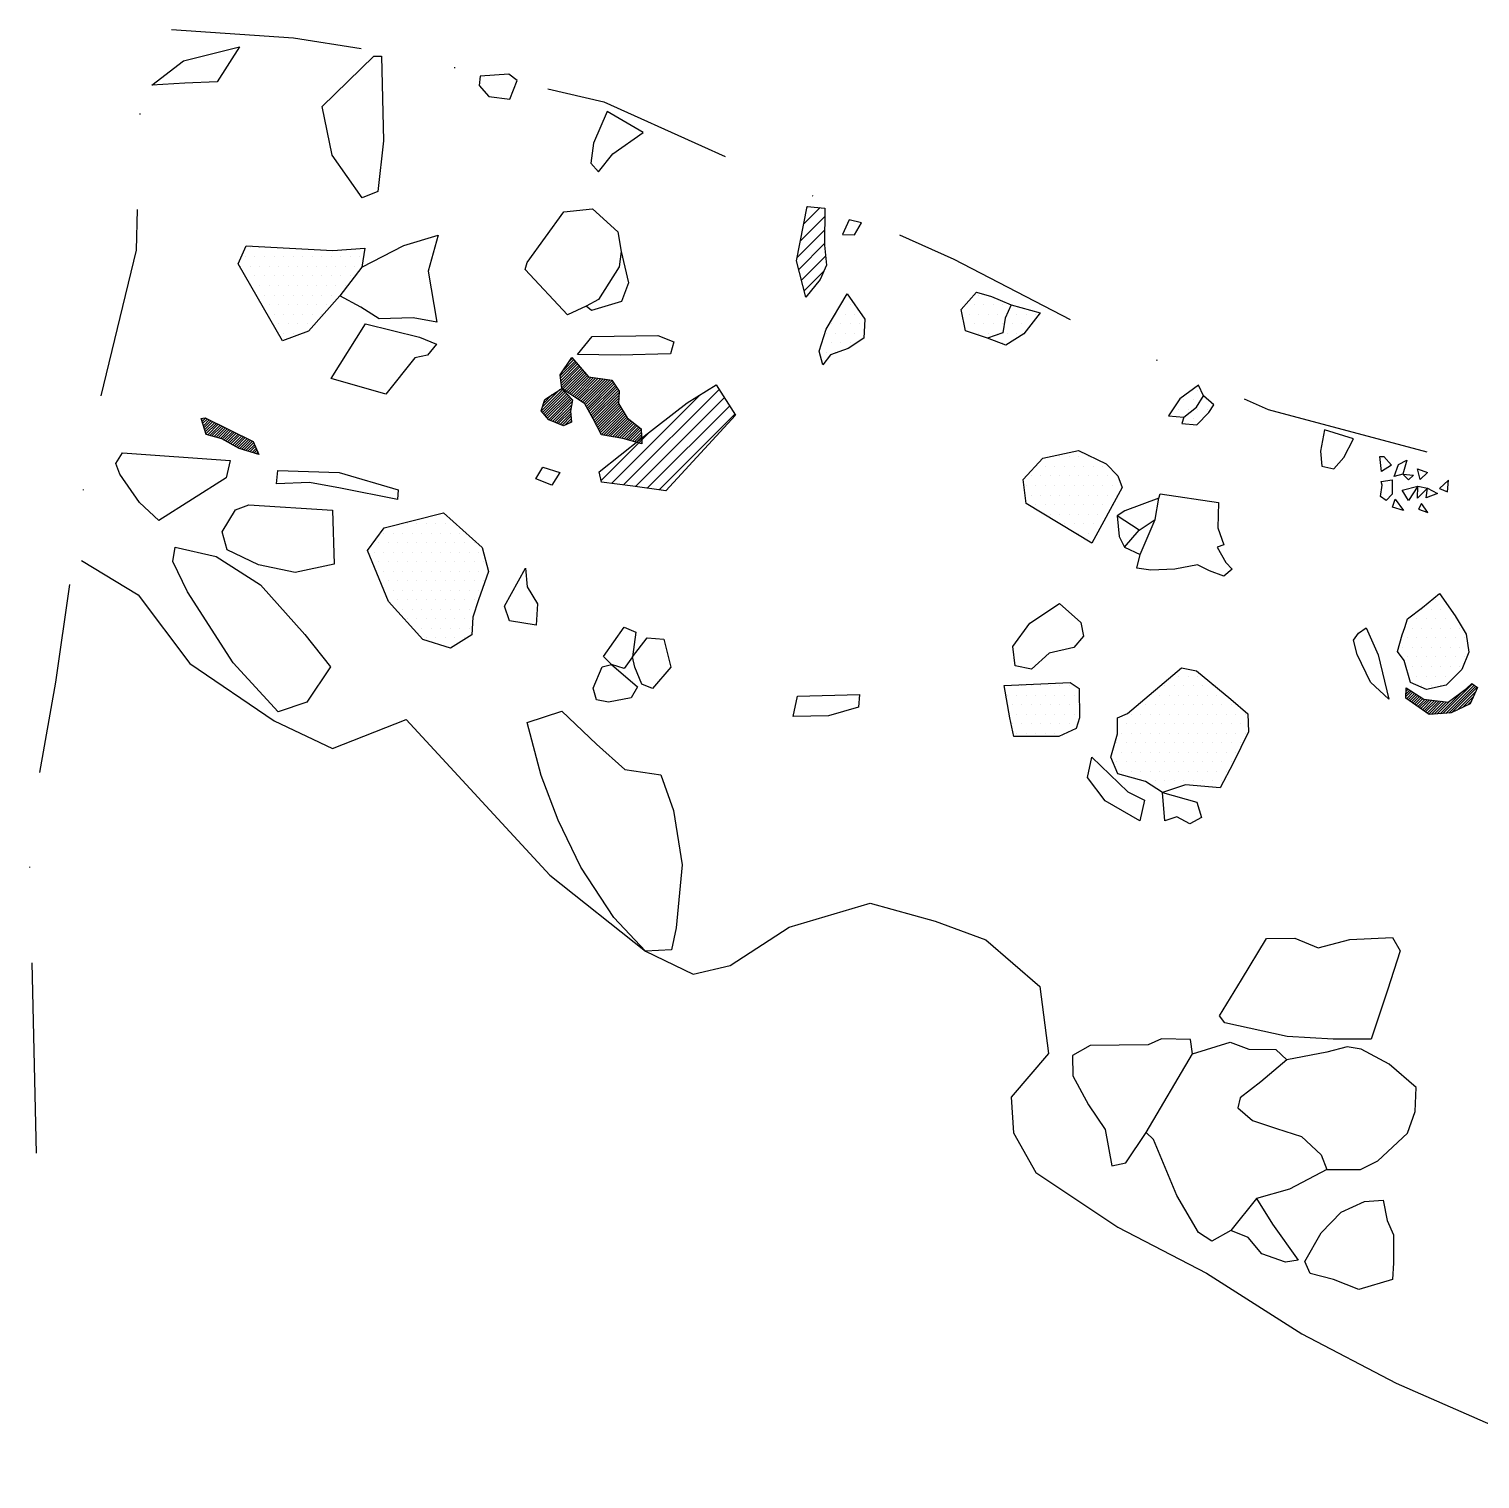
# Model space of a CAD drawing. Header units: metres. Extents: x -897 to -493, y -1690 to -1396.
# Drawn here: x -897 to -706.6, y -1586.6 to -1396.3 of the extents above; entities that cross this region are included whole.
import ezdxf

# ---------------------------------------------------------------- set-up
doc = ezdxf.new("R2010")
doc.units = ezdxf.units.M
doc.header["$LTSCALE"] = 25
doc.header["$MEASUREMENT"] = 0
doc.linetypes.add('STRICHPUNKTX2', pattern=[2, 1, -0.5, 0, -0.5])
doc.layers.get('0').update_dxf_attribs({"linetype": 'CONTINUOUS'})
for name, color, linetype in [('BEFUND', 1, 'CONTINUOUS'), ('FEUER', 1, 'CONTINUOUS'), ('GRABUNGSGRENZE', 3, 'STRICHPUNKTX2'), ('KNOCHEN', 2, 'CONTINUOUS'), ('KNOCHENSCHRAFF', 2, 'CONTINUOUS'), ('STEINE', 4, 'CONTINUOUS'), ('STEINESCHRAFF', 4, 'CONTINUOUS')]:
    doc.layers.add(name, color=color, linetype=linetype)

# ---------------------------------------------------------------- blocks, each defined once
blk = doc.blocks.new('*X6')
at = {"color": 0}
for p, q in [((-854.3, -1446.85), (-852.37, -1444.92)), ((-854.26, -1447.17), (-852.2, -1445.11)), ((-854.22, -1447.49), (-852.04, -1445.3)), ((-853.85, -1446.05), (-852.53, -1444.73)), ((-853.13, -1444.98), (-852.69, -1444.54)), ((-854.19, -1447.81), (-851.88, -1445.49)), ((-854.15, -1448.12), (-851.72, -1445.68)), ((-854.12, -1448.44), (-851.55, -1445.88)), ((-853.95, -1448.62), (-851.39, -1446.07)), ((-853.73, -1448.76), (-851.23, -1446.26)), ((-853.52, -1448.9), (-851.06, -1446.45)), ((-853.31, -1449.04), (-850.9, -1446.64)), ((-853.09, -1449.18), (-850.74, -1446.83)), ((-852.88, -1449.32), (-850.56, -1447)), ((-852.67, -1449.46), (-850.25, -1447.05)), ((-852.45, -1449.6), (-849.94, -1447.09)), ((-852.24, -1449.74), (-849.63, -1447.13)), ((-852.02, -1449.88), (-849.32, -1447.17)), ((-851.81, -1450.02), (-849, -1447.22)), ((-851.6, -1450.16), (-848.69, -1447.26)), ((-856.8, -1451.48), (-853.98, -1448.66)), ((-856.66, -1450.98), (-854.35, -1448.67)), ((-856.64, -1451.67), (-853.81, -1448.84)), ((-856.48, -1451.86), (-853.63, -1449.02)), ((-851.38, -1450.3), (-848.38, -1447.3)), ((-851.17, -1450.44), (-848.07, -1447.34)), ((-851, -1450.63), (-847.76, -1447.39)), ((-850.88, -1450.86), (-847.5, -1447.48)), ((-850.75, -1451.09), (-847.35, -1447.69)), ((-850.63, -1451.32), (-847.21, -1447.9)), ((-850.51, -1451.55), (-847.07, -1448.11)), ((-850.38, -1451.78), (-846.93, -1448.32)), ((-850.26, -1452.01), (-846.78, -1448.53)), ((-850.14, -1452.24), (-846.64, -1448.74)), ((-850.01, -1452.47), (-846.58, -1449.04)), ((-856.48, -1450.45), (-855.35, -1449.32)), ((-856.31, -1452.05), (-853.46, -1449.2)), ((-856.15, -1452.24), (-853.29, -1449.38)), ((-855.99, -1452.43), (-853.11, -1449.56)), ((-855.82, -1452.62), (-852.94, -1449.74)), ((-855.58, -1452.73), (-852.77, -1449.92)), ((-855.33, -1452.83), (-852.73, -1450.23)), ((-855.07, -1452.93), (-852.8, -1450.66)), ((-849.89, -1452.7), (-846.61, -1449.42)), ((-849.77, -1452.93), (-846.63, -1449.8)), ((-849.65, -1453.16), (-846.66, -1450.17)), ((-849.52, -1453.39), (-846.65, -1450.52)), ((-849.4, -1453.62), (-846.52, -1450.74)), ((-849.28, -1453.85), (-846.38, -1450.96)), ((-901.41, -1452.6), (-901.22, -1452.41)), ((-901.32, -1452.87), (-900.84, -1452.38)), ((-901.24, -1453.13), (-900.6, -1452.5)), ((-901.15, -1453.4), (-900.37, -1452.62)), ((-901.07, -1453.67), (-900.13, -1452.73)), ((-900.98, -1453.94), (-899.89, -1452.85)), ((-900.9, -1454.21), (-899.66, -1452.97)), ((-854.82, -1453.03), (-852.88, -1451.09)), ((-854.57, -1453.13), (-852.94, -1451.51)), ((-854.31, -1453.23), (-852.92, -1451.84)), ((-854.06, -1453.33), (-852.9, -1452.17)), ((-853.71, -1453.34), (-852.88, -1452.51)), ((-853.08, -1453.06), (-852.86, -1452.84)), ((-849.15, -1454.08), (-846.25, -1451.18)), ((-849.03, -1454.31), (-846.11, -1451.39)), ((-848.91, -1454.55), (-845.98, -1451.61)), ((-848.65, -1454.64), (-845.84, -1451.83)), ((-848.34, -1454.69), (-845.71, -1452.05)), ((-848.04, -1454.74), (-845.57, -1452.27)), ((-847.74, -1454.79), (-845.4, -1452.45)), ((-847.43, -1454.84), (-845.2, -1452.61)), ((-847.13, -1454.89), (-845, -1452.76)), ((-846.83, -1454.94), (-844.81, -1452.92)), ((-900.82, -1454.48), (-899.42, -1453.09)), ((-900.58, -1454.6), (-899.19, -1453.21)), ((-900.31, -1454.68), (-898.95, -1453.32)), ((-900.03, -1454.75), (-898.72, -1453.44)), ((-899.75, -1454.83), (-898.48, -1453.56)), ((-899.47, -1454.9), (-898.24, -1453.68)), ((-899.19, -1454.98), (-898.01, -1453.79)), ((-898.92, -1455.06), (-897.77, -1453.91)), ((-898.65, -1455.14), (-897.54, -1454.03)), ((-898.43, -1455.27), (-897.3, -1454.15)), ((-898.2, -1455.4), (-897.07, -1454.27)), ((-897.98, -1455.53), (-896.83, -1454.38)), ((-897.75, -1455.66), (-896.59, -1454.5)), ((-897.53, -1455.79), (-896.36, -1454.62)), ((-897.3, -1455.92), (-896.12, -1454.74)), ((-897.08, -1456.04), (-895.89, -1454.85)), ((-846.52, -1454.99), (-844.61, -1453.07)), ((-846.22, -1455.04), (-844.41, -1453.23)), ((-845.93, -1455.11), (-844.21, -1453.38)), ((-845.66, -1455.19), (-844.01, -1453.54)), ((-845.38, -1455.26), (-843.81, -1453.69)), ((-845.11, -1455.34), (-843.68, -1453.91)), ((-844.84, -1455.42), (-843.66, -1454.25)), ((-844.56, -1455.5), (-843.64, -1454.58)), ((-896.85, -1456.17), (-895.65, -1454.97)), ((-896.63, -1456.3), (-895.41, -1455.09)), ((-896.39, -1456.42), (-895.18, -1455.21)), ((-896.12, -1456.5), (-894.94, -1455.33)), ((-895.84, -1456.58), (-894.71, -1455.44)), ((-895.57, -1456.66), (-894.56, -1455.65)), ((-895.3, -1456.74), (-894.45, -1455.89)), ((-895.03, -1456.82), (-894.34, -1456.13)), ((-894.75, -1456.9), (-894.23, -1456.38)), ((-894.48, -1456.98), (-894.12, -1456.62)), ((-844.29, -1455.58), (-843.63, -1454.92)), ((-844.01, -1455.66), (-843.61, -1455.26)), ((-843.74, -1455.74), (-843.59, -1455.6)), ((-894.21, -1457.06), (-894.01, -1456.87)), ((-893.94, -1457.15), (-893.9, -1457.11))]:
    blk.add_line(p, q, dxfattribs=at)
blk = doc.blocks.new('*X7')
at = {"color": 0}
for p, q in [((-743.31, -1488.96), (-742.61, -1488.25)), ((-743.3, -1488.59), (-742.82, -1488.11)), ((-743.28, -1488.22), (-743.03, -1487.97)), ((-743.27, -1487.85), (-743.25, -1487.83)), ((-743.22, -1489.22), (-742.39, -1488.39)), ((-743.01, -1489.36), (-742.18, -1488.53)), ((-742.8, -1489.51), (-741.96, -1488.67)), ((-742.6, -1489.66), (-741.75, -1488.81)), ((-742.39, -1489.8), (-741.53, -1488.94)), ((-742.18, -1489.95), (-741.32, -1489.08)), ((-738.84, -1491.2), (-736, -1488.37)), ((-738.46, -1491.17), (-734.58, -1487.29)), ((-738.08, -1491.15), (-734.37, -1487.44)), ((-737.7, -1491.12), (-734.16, -1487.59)), ((-737.28, -1491.06), (-733.96, -1487.73)), ((-736.6, -1490.73), (-734.19, -1488.32)), ((-735.91, -1490.39), (-734.46, -1488.94)), ((-741.97, -1490.09), (-741.1, -1489.22)), ((-741.77, -1490.24), (-740.85, -1489.32)), ((-741.56, -1490.39), (-740.53, -1489.36)), ((-741.35, -1490.53), (-740.21, -1489.39)), ((-741.14, -1490.68), (-739.9, -1489.43)), ((-740.94, -1490.82), (-739.58, -1489.46)), ((-740.73, -1490.97), (-739.26, -1489.5)), ((-740.52, -1491.12), (-738.94, -1489.54)), ((-740.31, -1491.26), (-738.63, -1489.57)), ((-739.97, -1491.27), (-738.31, -1489.61)), ((-739.59, -1491.25), (-737.99, -1489.65)), ((-739.22, -1491.22), (-737.36, -1489.37)), ((-735.22, -1490.06), (-734.73, -1489.56))]:
    blk.add_line(p, q, dxfattribs=at)
blk = doc.blocks.new('*X9')
at = {"color": 0}
for p, q in [((-822.77, -1429.12), (-819.6, -1425.95)), ((-822.34, -1426.92), (-820.2, -1424.77)), ((-821.91, -1424.72), (-821.82, -1424.63)), ((-823.2, -1431.32), (-819.61, -1427.72)), ((-823, -1432.88), (-819.61, -1429.49)), ((-822.65, -1434.29), (-819.48, -1431.13)), ((-822.29, -1435.71), (-819.73, -1433.14)), ((-846, -1461.18), (-833.44, -1448.63)), ((-847.57, -1460.98), (-835.88, -1449.29)), ((-844.43, -1461.38), (-832.76, -1449.71)), ((-842.89, -1461.61), (-832.07, -1450.79)), ((-841.34, -1461.83), (-831.38, -1451.87)), ((-848.95, -1460.59), (-842.52, -1454.17))]:
    blk.add_line(p, q, dxfattribs=at)
blk = doc.blocks.new('*X10')
at = {"color": 0}
for p, q in [((-895, -1430), (-895, -1430)), ((-893.75, -1430), (-893.75, -1430)), ((-892.5, -1430), (-892.5, -1430)), ((-895.625, -1431.25), (-895.625, -1431.25)), ((-894.375, -1431.25), (-894.375, -1431.25)), ((-893.125, -1431.25), (-893.125, -1431.25)), ((-891.875, -1431.25), (-891.875, -1431.25)), ((-890.625, -1431.25), (-890.625, -1431.25)), ((-889.375, -1431.25), (-889.375, -1431.25)), ((-888.125, -1431.25), (-888.125, -1431.25)), ((-886.875, -1431.25), (-886.875, -1431.25)), ((-885.625, -1431.25), (-885.625, -1431.25)), ((-884.375, -1431.25), (-884.375, -1431.25)), ((-883.125, -1431.25), (-883.125, -1431.25)), ((-881.875, -1431.25), (-881.875, -1431.25)), ((-880.625, -1431.25), (-880.625, -1431.25)), ((-896.25, -1432.5), (-896.25, -1432.5)), ((-895.625, -1433.75), (-895.625, -1433.75)), ((-895, -1432.5), (-895, -1432.5)), ((-894.375, -1433.75), (-894.375, -1433.75)), ((-893.75, -1432.5), (-893.75, -1432.5)), ((-893.125, -1433.75), (-893.125, -1433.75)), ((-892.5, -1432.5), (-892.5, -1432.5)), ((-891.875, -1433.75), (-891.875, -1433.75)), ((-891.25, -1432.5), (-891.25, -1432.5)), ((-890.625, -1433.75), (-890.625, -1433.75)), ((-890, -1432.5), (-890, -1432.5)), ((-889.375, -1433.75), (-889.375, -1433.75)), ((-888.75, -1432.5), (-888.75, -1432.5)), ((-888.125, -1433.75), (-888.125, -1433.75)), ((-887.5, -1432.5), (-887.5, -1432.5)), ((-886.875, -1433.75), (-886.875, -1433.75)), ((-886.25, -1432.5), (-886.25, -1432.5)), ((-885.625, -1433.75), (-885.625, -1433.75)), ((-885, -1432.5), (-885, -1432.5)), ((-884.375, -1433.75), (-884.375, -1433.75)), ((-883.75, -1432.5), (-883.75, -1432.5)), ((-883.125, -1433.75), (-883.125, -1433.75)), ((-882.5, -1432.5), (-882.5, -1432.5)), ((-881.875, -1433.75), (-881.875, -1433.75)), ((-881.25, -1432.5), (-881.25, -1432.5)), ((-893.75, -1435), (-893.75, -1435)), ((-892.5, -1435), (-892.5, -1435)), ((-891.25, -1435), (-891.25, -1435)), ((-890, -1435), (-890, -1435)), ((-888.75, -1435), (-888.75, -1435)), ((-887.5, -1435), (-887.5, -1435)), ((-886.25, -1435), (-886.25, -1435)), ((-885, -1435), (-885, -1435)), ((-883.75, -1435), (-883.75, -1435)), ((-882.5, -1435), (-882.5, -1435)), ((-893.125, -1436.25), (-893.125, -1436.25)), ((-892.5, -1437.5), (-892.5, -1437.5)), ((-891.875, -1436.25), (-891.875, -1436.25)), ((-891.25, -1437.5), (-891.25, -1437.5)), ((-890.625, -1436.25), (-890.625, -1436.25)), ((-890, -1437.5), (-890, -1437.5)), ((-889.375, -1436.25), (-889.375, -1436.25)), ((-888.75, -1437.5), (-888.75, -1437.5)), ((-888.125, -1436.25), (-888.125, -1436.25)), ((-887.5, -1437.5), (-887.5, -1437.5)), ((-886.875, -1436.25), (-886.875, -1436.25)), ((-886.25, -1437.5), (-886.25, -1437.5)), ((-885.625, -1436.25), (-885.625, -1436.25)), ((-885, -1437.5), (-885, -1437.5)), ((-884.375, -1436.25), (-884.375, -1436.25)), ((-816.25, -1437.5), (-816.25, -1437.5)), ((-800, -1437.5), (-800, -1437.5)), ((-799.375, -1436.25), (-799.375, -1436.25)), ((-798.75, -1437.5), (-798.75, -1437.5)), ((-797.5, -1437.5), (-797.5, -1437.5)), ((-796.25, -1437.5), (-796.25, -1437.5)), ((-891.875, -1438.75), (-891.875, -1438.75)), ((-890.625, -1438.75), (-890.625, -1438.75)), ((-889.375, -1438.75), (-889.375, -1438.75)), ((-888.125, -1438.75), (-888.125, -1438.75)), ((-886.875, -1438.75), (-886.875, -1438.75)), ((-885.625, -1438.75), (-885.625, -1438.75)), ((-818.125, -1438.75), (-818.125, -1438.75)), ((-816.875, -1438.75), (-816.875, -1438.75)), ((-815.625, -1438.75), (-815.625, -1438.75)), ((-800.625, -1438.75), (-800.625, -1438.75)), ((-799.375, -1438.75), (-799.375, -1438.75)), ((-798.125, -1438.75), (-798.125, -1438.75)), ((-796.875, -1438.75), (-796.875, -1438.75)), ((-795.625, -1438.75), (-795.625, -1438.75)), ((-794.375, -1438.75), (-794.375, -1438.75)), ((-793.125, -1438.75), (-793.125, -1438.75)), ((-791.875, -1438.75), (-791.875, -1438.75)), ((-891.25, -1440), (-891.25, -1440)), ((-890.625, -1441.25), (-890.625, -1441.25)), ((-890, -1440), (-890, -1440)), ((-889.375, -1441.25), (-889.375, -1441.25)), ((-888.75, -1440), (-888.75, -1440)), ((-888.125, -1441.25), (-888.125, -1441.25)), ((-887.5, -1440), (-887.5, -1440)), ((-819.375, -1441.25), (-819.375, -1441.25)), ((-818.75, -1440), (-818.75, -1440)), ((-818.125, -1441.25), (-818.125, -1441.25)), ((-817.5, -1440), (-817.5, -1440)), ((-816.875, -1441.25), (-816.875, -1441.25)), ((-816.25, -1440), (-816.25, -1440)), ((-815.625, -1441.25), (-815.625, -1441.25)), ((-815, -1440), (-815, -1440)), ((-801.25, -1440), (-801.25, -1440)), ((-800, -1440), (-800, -1440)), ((-799.375, -1441.25), (-799.375, -1441.25)), ((-798.75, -1440), (-798.75, -1440)), ((-798.125, -1441.25), (-798.125, -1441.25)), ((-797.5, -1440), (-797.5, -1440)), ((-796.875, -1441.25), (-796.875, -1441.25)), ((-796.25, -1440), (-796.25, -1440)), ((-795.625, -1441.25), (-795.625, -1441.25)), ((-795, -1440), (-795, -1440)), ((-794.375, -1441.25), (-794.375, -1441.25)), ((-793.75, -1440), (-793.75, -1440)), ((-792.5, -1440), (-792.5, -1440)), ((-818.75, -1442.5), (-818.75, -1442.5)), ((-817.5, -1442.5), (-817.5, -1442.5)), ((-816.25, -1442.5), (-816.25, -1442.5)), ((-796.25, -1442.5), (-796.25, -1442.5)), ((-819.375, -1443.75), (-819.375, -1443.75)), ((-818.125, -1443.75), (-818.125, -1443.75)), ((-770.625, -1448.75), (-770.625, -1448.75)), ((-772.5, -1450), (-772.5, -1450)), ((-771.25, -1450), (-771.25, -1450)), ((-770, -1450), (-770, -1450)), ((-773.125, -1451.25), (-773.125, -1451.25)), ((-772.5, -1452.5), (-772.5, -1452.5)), ((-771.875, -1451.25), (-771.875, -1451.25)), ((-771.25, -1452.5), (-771.25, -1452.5)), ((-770.625, -1451.25), (-770.625, -1451.25)), ((-770, -1452.5), (-770, -1452.5)), ((-769.375, -1451.25), (-769.375, -1451.25)), ((-790, -1457.5), (-790, -1457.5)), ((-788.75, -1457.5), (-788.75, -1457.5)), ((-787.5, -1457.5), (-787.5, -1457.5)), ((-786.25, -1457.5), (-786.25, -1457.5)), ((-785, -1457.5), (-785, -1457.5)), ((-792.5, -1460), (-792.5, -1460)), ((-791.875, -1458.75), (-791.875, -1458.75)), ((-791.25, -1460), (-791.25, -1460)), ((-790.625, -1458.75), (-790.625, -1458.75)), ((-790, -1460), (-790, -1460)), ((-789.375, -1458.75), (-789.375, -1458.75)), ((-788.75, -1460), (-788.75, -1460)), ((-788.125, -1458.75), (-788.125, -1458.75)), ((-787.5, -1460), (-787.5, -1460)), ((-786.875, -1458.75), (-786.875, -1458.75)), ((-786.25, -1460), (-786.25, -1460)), ((-785.625, -1458.75), (-785.625, -1458.75)), ((-785, -1460), (-785, -1460)), ((-784.375, -1458.75), (-784.375, -1458.75)), ((-783.75, -1460), (-783.75, -1460)), ((-783.125, -1458.75), (-783.125, -1458.75)), ((-782.5, -1460), (-782.5, -1460)), ((-781.25, -1460), (-781.25, -1460)), ((-793.125, -1461.25), (-793.125, -1461.25)), ((-792.5, -1462.5), (-792.5, -1462.5)), ((-791.875, -1461.25), (-791.875, -1461.25)), ((-791.25, -1462.5), (-791.25, -1462.5)), ((-790.625, -1461.25), (-790.625, -1461.25)), ((-790, -1462.5), (-790, -1462.5)), ((-789.375, -1461.25), (-789.375, -1461.25)), ((-788.75, -1462.5), (-788.75, -1462.5)), ((-788.125, -1461.25), (-788.125, -1461.25)), ((-787.5, -1462.5), (-787.5, -1462.5)), ((-786.875, -1461.25), (-786.875, -1461.25)), ((-786.25, -1462.5), (-786.25, -1462.5)), ((-785.625, -1461.25), (-785.625, -1461.25)), ((-785, -1462.5), (-785, -1462.5)), ((-784.375, -1461.25), (-784.375, -1461.25)), ((-783.75, -1462.5), (-783.75, -1462.5)), ((-783.125, -1461.25), (-783.125, -1461.25)), ((-782.5, -1462.5), (-782.5, -1462.5)), ((-781.875, -1461.25), (-781.875, -1461.25)), ((-781.25, -1462.5), (-781.25, -1462.5)), ((-791.875, -1463.75), (-791.875, -1463.75)), ((-790.625, -1463.75), (-790.625, -1463.75)), ((-789.375, -1463.75), (-789.375, -1463.75)), ((-788.125, -1463.75), (-788.125, -1463.75)), ((-786.875, -1463.75), (-786.875, -1463.75)), ((-785.625, -1463.75), (-785.625, -1463.75)), ((-784.375, -1463.75), (-784.375, -1463.75)), ((-783.125, -1463.75), (-783.125, -1463.75)), ((-781.875, -1463.75), (-781.875, -1463.75)), ((-874.375, -1466.25), (-874.375, -1466.25)), ((-873.125, -1466.25), (-873.125, -1466.25)), ((-871.875, -1466.25), (-871.875, -1466.25)), ((-870.625, -1466.25), (-870.625, -1466.25)), ((-870, -1465), (-870, -1465)), ((-869.375, -1466.25), (-869.375, -1466.25)), ((-868.125, -1466.25), (-868.125, -1466.25)), ((-790, -1465), (-790, -1465)), ((-788.75, -1465), (-788.75, -1465)), ((-788.125, -1466.25), (-788.125, -1466.25)), ((-787.5, -1465), (-787.5, -1465)), ((-786.875, -1466.25), (-786.875, -1466.25)), ((-786.25, -1465), (-786.25, -1465)), ((-785.625, -1466.25), (-785.625, -1466.25)), ((-785, -1465), (-785, -1465)), ((-784.375, -1466.25), (-784.375, -1466.25)), ((-783.75, -1465), (-783.75, -1465)), ((-782.5, -1465), (-782.5, -1465)), ((-877.5, -1467.5), (-877.5, -1467.5)), ((-876.25, -1467.5), (-876.25, -1467.5)), ((-875, -1467.5), (-875, -1467.5)), ((-873.75, -1467.5), (-873.75, -1467.5)), ((-872.5, -1467.5), (-872.5, -1467.5)), ((-871.25, -1467.5), (-871.25, -1467.5)), ((-870, -1467.5), (-870, -1467.5)), ((-868.75, -1467.5), (-868.75, -1467.5)), ((-867.5, -1467.5), (-867.5, -1467.5)), ((-786.25, -1467.5), (-786.25, -1467.5)), ((-785, -1467.5), (-785, -1467.5)), ((-878.75, -1470), (-878.75, -1470)), ((-878.125, -1468.75), (-878.125, -1468.75)), ((-877.5, -1470), (-877.5, -1470)), ((-876.875, -1468.75), (-876.875, -1468.75)), ((-876.25, -1470), (-876.25, -1470)), ((-875.625, -1468.75), (-875.625, -1468.75)), ((-875, -1470), (-875, -1470)), ((-874.375, -1468.75), (-874.375, -1468.75)), ((-873.75, -1470), (-873.75, -1470)), ((-873.125, -1468.75), (-873.125, -1468.75)), ((-872.5, -1470), (-872.5, -1470)), ((-871.875, -1468.75), (-871.875, -1468.75)), ((-871.25, -1470), (-871.25, -1470)), ((-870.625, -1468.75), (-870.625, -1468.75)), ((-870, -1470), (-870, -1470)), ((-869.375, -1468.75), (-869.375, -1468.75)), ((-868.75, -1470), (-868.75, -1470)), ((-868.125, -1468.75), (-868.125, -1468.75)), ((-867.5, -1470), (-867.5, -1470)), ((-866.875, -1468.75), (-866.875, -1468.75)), ((-866.25, -1470), (-866.25, -1470)), ((-865.625, -1468.75), (-865.625, -1468.75)), ((-865, -1470), (-865, -1470)), ((-878.125, -1471.25), (-878.125, -1471.25)), ((-876.875, -1471.25), (-876.875, -1471.25)), ((-875.625, -1471.25), (-875.625, -1471.25)), ((-874.375, -1471.25), (-874.375, -1471.25)), ((-873.125, -1471.25), (-873.125, -1471.25)), ((-871.875, -1471.25), (-871.875, -1471.25)), ((-870.625, -1471.25), (-870.625, -1471.25)), ((-869.375, -1471.25), (-869.375, -1471.25)), ((-868.125, -1471.25), (-868.125, -1471.25)), ((-866.875, -1471.25), (-866.875, -1471.25)), ((-865.625, -1471.25), (-865.625, -1471.25)), ((-864.375, -1471.25), (-864.375, -1471.25)), ((-877.5, -1472.5), (-877.5, -1472.5)), ((-876.875, -1473.75), (-876.875, -1473.75)), ((-876.25, -1472.5), (-876.25, -1472.5)), ((-875.625, -1473.75), (-875.625, -1473.75)), ((-875, -1472.5), (-875, -1472.5)), ((-874.375, -1473.75), (-874.375, -1473.75)), ((-873.75, -1472.5), (-873.75, -1472.5)), ((-873.125, -1473.75), (-873.125, -1473.75)), ((-872.5, -1472.5), (-872.5, -1472.5)), ((-871.875, -1473.75), (-871.875, -1473.75)), ((-871.25, -1472.5), (-871.25, -1472.5)), ((-870.625, -1473.75), (-870.625, -1473.75)), ((-870, -1472.5), (-870, -1472.5)), ((-869.375, -1473.75), (-869.375, -1473.75)), ((-868.75, -1472.5), (-868.75, -1472.5)), ((-868.125, -1473.75), (-868.125, -1473.75)), ((-867.5, -1472.5), (-867.5, -1472.5)), ((-866.875, -1473.75), (-866.875, -1473.75)), ((-866.25, -1472.5), (-866.25, -1472.5)), ((-865.625, -1473.75), (-865.625, -1473.75)), ((-865, -1472.5), (-865, -1472.5)), ((-864.375, -1473.75), (-864.375, -1473.75)), ((-863.75, -1472.5), (-863.75, -1472.5)), ((-876.25, -1475), (-876.25, -1475)), ((-875, -1475), (-875, -1475)), ((-873.75, -1475), (-873.75, -1475)), ((-872.5, -1475), (-872.5, -1475)), ((-871.25, -1475), (-871.25, -1475)), ((-870, -1475), (-870, -1475)), ((-868.75, -1475), (-868.75, -1475)), ((-867.5, -1475), (-867.5, -1475)), ((-866.25, -1475), (-866.25, -1475)), ((-865, -1475), (-865, -1475)), ((-876.875, -1476.25), (-876.875, -1476.25)), ((-875.625, -1476.25), (-875.625, -1476.25)), ((-875, -1477.5), (-875, -1477.5)), ((-874.375, -1476.25), (-874.375, -1476.25)), ((-873.75, -1477.5), (-873.75, -1477.5)), ((-873.125, -1476.25), (-873.125, -1476.25)), ((-872.5, -1477.5), (-872.5, -1477.5)), ((-871.875, -1476.25), (-871.875, -1476.25)), ((-871.25, -1477.5), (-871.25, -1477.5)), ((-870.625, -1476.25), (-870.625, -1476.25)), ((-870, -1477.5), (-870, -1477.5)), ((-869.375, -1476.25), (-869.375, -1476.25)), ((-868.75, -1477.5), (-868.75, -1477.5)), ((-868.125, -1476.25), (-868.125, -1476.25)), ((-867.5, -1477.5), (-867.5, -1477.5)), ((-866.875, -1476.25), (-866.875, -1476.25)), ((-866.25, -1477.5), (-866.25, -1477.5)), ((-865.625, -1476.25), (-865.625, -1476.25)), ((-741.25, -1477.5), (-741.25, -1477.5)), ((-740, -1477.5), (-740, -1477.5)), ((-739.375, -1476.25), (-739.375, -1476.25)), ((-738.75, -1477.5), (-738.75, -1477.5)), ((-737.5, -1477.5), (-737.5, -1477.5)), ((-874.375, -1478.75), (-874.375, -1478.75)), ((-873.125, -1478.75), (-873.125, -1478.75)), ((-871.875, -1478.75), (-871.875, -1478.75)), ((-870.625, -1478.75), (-870.625, -1478.75)), ((-869.375, -1478.75), (-869.375, -1478.75)), ((-868.125, -1478.75), (-868.125, -1478.75)), ((-866.875, -1478.75), (-866.875, -1478.75)), ((-741.875, -1478.75), (-741.875, -1478.75)), ((-740.625, -1478.75), (-740.625, -1478.75)), ((-739.375, -1478.75), (-739.375, -1478.75)), ((-738.125, -1478.75), (-738.125, -1478.75)), ((-736.875, -1478.75), (-736.875, -1478.75)), ((-872.5, -1480), (-872.5, -1480)), ((-871.875, -1481.25), (-871.875, -1481.25)), ((-871.25, -1480), (-871.25, -1480)), ((-870.625, -1481.25), (-870.625, -1481.25)), ((-870, -1480), (-870, -1480)), ((-869.375, -1481.25), (-869.375, -1481.25)), ((-868.75, -1480), (-868.75, -1480)), ((-868.125, -1481.25), (-868.125, -1481.25)), ((-867.5, -1480), (-867.5, -1480)), ((-866.875, -1481.25), (-866.875, -1481.25)), ((-866.25, -1480), (-866.25, -1480)), ((-743.125, -1481.25), (-743.125, -1481.25)), ((-742.5, -1480), (-742.5, -1480)), ((-741.875, -1481.25), (-741.875, -1481.25)), ((-741.25, -1480), (-741.25, -1480)), ((-740.625, -1481.25), (-740.625, -1481.25)), ((-740, -1480), (-740, -1480)), ((-739.375, -1481.25), (-739.375, -1481.25)), ((-738.75, -1480), (-738.75, -1480)), ((-738.125, -1481.25), (-738.125, -1481.25)), ((-737.5, -1480), (-737.5, -1480)), ((-736.875, -1481.25), (-736.875, -1481.25)), ((-736.25, -1480), (-736.25, -1480)), ((-735.625, -1481.25), (-735.625, -1481.25)), ((-868.75, -1482.5), (-868.75, -1482.5)), ((-743.75, -1482.5), (-743.75, -1482.5)), ((-742.5, -1482.5), (-742.5, -1482.5)), ((-741.25, -1482.5), (-741.25, -1482.5)), ((-740, -1482.5), (-740, -1482.5)), ((-738.75, -1482.5), (-738.75, -1482.5)), ((-737.5, -1482.5), (-737.5, -1482.5)), ((-736.25, -1482.5), (-736.25, -1482.5)), ((-743.125, -1483.75), (-743.125, -1483.75)), ((-742.5, -1485), (-742.5, -1485)), ((-741.875, -1483.75), (-741.875, -1483.75)), ((-741.25, -1485), (-741.25, -1485)), ((-740.625, -1483.75), (-740.625, -1483.75)), ((-740, -1485), (-740, -1485)), ((-739.375, -1483.75), (-739.375, -1483.75)), ((-738.75, -1485), (-738.75, -1485)), ((-738.125, -1483.75), (-738.125, -1483.75)), ((-737.5, -1485), (-737.5, -1485)), ((-736.875, -1483.75), (-736.875, -1483.75)), ((-736.25, -1485), (-736.25, -1485)), ((-735.625, -1483.75), (-735.625, -1483.75)), ((-773.125, -1486.25), (-773.125, -1486.25)), ((-771.875, -1486.25), (-771.875, -1486.25)), ((-770.625, -1486.25), (-770.625, -1486.25)), ((-741.875, -1486.25), (-741.875, -1486.25)), ((-740.625, -1486.25), (-740.625, -1486.25)), ((-739.375, -1486.25), (-739.375, -1486.25)), ((-738.125, -1486.25), (-738.125, -1486.25)), ((-736.875, -1486.25), (-736.875, -1486.25)), ((-795.625, -1488.75), (-795.625, -1488.75)), ((-795, -1487.5), (-795, -1487.5)), ((-794.375, -1488.75), (-794.375, -1488.75)), ((-793.75, -1487.5), (-793.75, -1487.5)), ((-793.125, -1488.75), (-793.125, -1488.75)), ((-792.5, -1487.5), (-792.5, -1487.5)), ((-791.875, -1488.75), (-791.875, -1488.75)), ((-791.25, -1487.5), (-791.25, -1487.5)), ((-790.625, -1488.75), (-790.625, -1488.75)), ((-790, -1487.5), (-790, -1487.5)), ((-789.375, -1488.75), (-789.375, -1488.75)), ((-788.75, -1487.5), (-788.75, -1487.5)), ((-788.125, -1488.75), (-788.125, -1488.75)), ((-787.5, -1487.5), (-787.5, -1487.5)), ((-786.875, -1488.75), (-786.875, -1488.75)), ((-776.875, -1488.75), (-776.875, -1488.75)), ((-775.625, -1488.75), (-775.625, -1488.75)), ((-775, -1487.5), (-775, -1487.5)), ((-774.375, -1488.75), (-774.375, -1488.75)), ((-773.75, -1487.5), (-773.75, -1487.5)), ((-773.125, -1488.75), (-773.125, -1488.75)), ((-772.5, -1487.5), (-772.5, -1487.5)), ((-771.875, -1488.75), (-771.875, -1488.75)), ((-771.25, -1487.5), (-771.25, -1487.5)), ((-770.625, -1488.75), (-770.625, -1488.75)), ((-770, -1487.5), (-770, -1487.5)), ((-769.375, -1488.75), (-769.375, -1488.75)), ((-768.75, -1487.5), (-768.75, -1487.5)), ((-768.125, -1488.75), (-768.125, -1488.75)), ((-741.25, -1487.5), (-741.25, -1487.5)), ((-740, -1487.5), (-740, -1487.5)), ((-738.75, -1487.5), (-738.75, -1487.5)), ((-795, -1490), (-795, -1490)), ((-793.75, -1490), (-793.75, -1490)), ((-792.5, -1490), (-792.5, -1490)), ((-791.25, -1490), (-791.25, -1490)), ((-790, -1490), (-790, -1490)), ((-788.75, -1490), (-788.75, -1490)), ((-787.5, -1490), (-787.5, -1490)), ((-786.25, -1490), (-786.25, -1490)), ((-777.5, -1490), (-777.5, -1490)), ((-776.25, -1490), (-776.25, -1490)), ((-775, -1490), (-775, -1490)), ((-773.75, -1490), (-773.75, -1490)), ((-772.5, -1490), (-772.5, -1490)), ((-771.25, -1490), (-771.25, -1490)), ((-770, -1490), (-770, -1490)), ((-768.75, -1490), (-768.75, -1490)), ((-767.5, -1490), (-767.5, -1490)), ((-766.25, -1490), (-766.25, -1490)), ((-795, -1492.5), (-795, -1492.5)), ((-794.375, -1491.25), (-794.375, -1491.25)), ((-793.75, -1492.5), (-793.75, -1492.5)), ((-793.125, -1491.25), (-793.125, -1491.25)), ((-792.5, -1492.5), (-792.5, -1492.5)), ((-791.875, -1491.25), (-791.875, -1491.25)), ((-791.25, -1492.5), (-791.25, -1492.5)), ((-790.625, -1491.25), (-790.625, -1491.25)), ((-790, -1492.5), (-790, -1492.5)), ((-789.375, -1491.25), (-789.375, -1491.25)), ((-788.75, -1492.5), (-788.75, -1492.5)), ((-788.125, -1491.25), (-788.125, -1491.25)), ((-787.5, -1492.5), (-787.5, -1492.5)), ((-786.875, -1491.25), (-786.875, -1491.25)), ((-780, -1492.5), (-780, -1492.5)), ((-779.375, -1491.25), (-779.375, -1491.25)), ((-778.75, -1492.5), (-778.75, -1492.5)), ((-778.125, -1491.25), (-778.125, -1491.25)), ((-777.5, -1492.5), (-777.5, -1492.5)), ((-776.875, -1491.25), (-776.875, -1491.25)), ((-776.25, -1492.5), (-776.25, -1492.5)), ((-775.625, -1491.25), (-775.625, -1491.25)), ((-775, -1492.5), (-775, -1492.5)), ((-774.375, -1491.25), (-774.375, -1491.25)), ((-773.75, -1492.5), (-773.75, -1492.5)), ((-773.125, -1491.25), (-773.125, -1491.25)), ((-772.5, -1492.5), (-772.5, -1492.5)), ((-771.875, -1491.25), (-771.875, -1491.25)), ((-771.25, -1492.5), (-771.25, -1492.5)), ((-770.625, -1491.25), (-770.625, -1491.25)), ((-770, -1492.5), (-770, -1492.5)), ((-769.375, -1491.25), (-769.375, -1491.25)), ((-768.75, -1492.5), (-768.75, -1492.5)), ((-768.125, -1491.25), (-768.125, -1491.25)), ((-767.5, -1492.5), (-767.5, -1492.5)), ((-766.875, -1491.25), (-766.875, -1491.25)), ((-766.25, -1492.5), (-766.25, -1492.5)), ((-765.625, -1491.25), (-765.625, -1491.25)), ((-765, -1492.5), (-765, -1492.5)), ((-764.375, -1491.25), (-764.375, -1491.25)), ((-794.375, -1493.75), (-794.375, -1493.75)), ((-793.125, -1493.75), (-793.125, -1493.75)), ((-791.875, -1493.75), (-791.875, -1493.75)), ((-790.625, -1493.75), (-790.625, -1493.75)), ((-789.375, -1493.75), (-789.375, -1493.75)), ((-788.125, -1493.75), (-788.125, -1493.75)), ((-780.625, -1493.75), (-780.625, -1493.75)), ((-779.375, -1493.75), (-779.375, -1493.75)), ((-778.125, -1493.75), (-778.125, -1493.75)), ((-776.875, -1493.75), (-776.875, -1493.75)), ((-775.625, -1493.75), (-775.625, -1493.75)), ((-774.375, -1493.75), (-774.375, -1493.75)), ((-773.125, -1493.75), (-773.125, -1493.75)), ((-771.875, -1493.75), (-771.875, -1493.75)), ((-770.625, -1493.75), (-770.625, -1493.75)), ((-769.375, -1493.75), (-769.375, -1493.75)), ((-768.125, -1493.75), (-768.125, -1493.75)), ((-766.875, -1493.75), (-766.875, -1493.75)), ((-765.625, -1493.75), (-765.625, -1493.75)), ((-764.375, -1493.75), (-764.375, -1493.75)), ((-781.875, -1496.25), (-781.875, -1496.25)), ((-781.25, -1495), (-781.25, -1495)), ((-780.625, -1496.25), (-780.625, -1496.25)), ((-780, -1495), (-780, -1495)), ((-779.375, -1496.25), (-779.375, -1496.25)), ((-778.75, -1495), (-778.75, -1495)), ((-778.125, -1496.25), (-778.125, -1496.25)), ((-777.5, -1495), (-777.5, -1495)), ((-776.875, -1496.25), (-776.875, -1496.25)), ((-776.25, -1495), (-776.25, -1495)), ((-775.625, -1496.25), (-775.625, -1496.25)), ((-775, -1495), (-775, -1495)), ((-774.375, -1496.25), (-774.375, -1496.25)), ((-773.75, -1495), (-773.75, -1495)), ((-773.125, -1496.25), (-773.125, -1496.25)), ((-772.5, -1495), (-772.5, -1495)), ((-771.875, -1496.25), (-771.875, -1496.25)), ((-771.25, -1495), (-771.25, -1495)), ((-770.625, -1496.25), (-770.625, -1496.25)), ((-770, -1495), (-770, -1495)), ((-769.375, -1496.25), (-769.375, -1496.25)), ((-768.75, -1495), (-768.75, -1495)), ((-768.125, -1496.25), (-768.125, -1496.25)), ((-767.5, -1495), (-767.5, -1495)), ((-766.875, -1496.25), (-766.875, -1496.25)), ((-766.25, -1495), (-766.25, -1495)), ((-765.625, -1496.25), (-765.625, -1496.25)), ((-765, -1495), (-765, -1495)), ((-781.25, -1497.5), (-781.25, -1497.5)), ((-780, -1497.5), (-780, -1497.5)), ((-778.75, -1497.5), (-778.75, -1497.5)), ((-777.5, -1497.5), (-777.5, -1497.5)), ((-776.25, -1497.5), (-776.25, -1497.5)), ((-775, -1497.5), (-775, -1497.5)), ((-773.75, -1497.5), (-773.75, -1497.5)), ((-772.5, -1497.5), (-772.5, -1497.5)), ((-771.25, -1497.5), (-771.25, -1497.5)), ((-770, -1497.5), (-770, -1497.5)), ((-768.75, -1497.5), (-768.75, -1497.5)), ((-767.5, -1497.5), (-767.5, -1497.5)), ((-766.25, -1497.5), (-766.25, -1497.5)), ((-780.625, -1498.75), (-780.625, -1498.75)), ((-779.375, -1498.75), (-779.375, -1498.75)), ((-778.125, -1498.75), (-778.125, -1498.75)), ((-777.5, -1500), (-777.5, -1500)), ((-776.875, -1498.75), (-776.875, -1498.75)), ((-776.25, -1500), (-776.25, -1500)), ((-775.625, -1498.75), (-775.625, -1498.75)), ((-775, -1500), (-775, -1500)), ((-774.375, -1498.75), (-774.375, -1498.75)), ((-773.75, -1500), (-773.75, -1500)), ((-773.125, -1498.75), (-773.125, -1498.75)), ((-772.5, -1500), (-772.5, -1500)), ((-771.875, -1498.75), (-771.875, -1498.75)), ((-771.25, -1500), (-771.25, -1500)), ((-770.625, -1498.75), (-770.625, -1498.75)), ((-770, -1500), (-770, -1500)), ((-769.375, -1498.75), (-769.375, -1498.75)), ((-768.75, -1500), (-768.75, -1500)), ((-768.125, -1498.75), (-768.125, -1498.75)), ((-767.5, -1500), (-767.5, -1500)), ((-766.875, -1498.75), (-766.875, -1498.75)), ((-775.625, -1501.25), (-775.625, -1501.25))]:
    blk.add_line(p, q, dxfattribs=at)

msp = doc.modelspace()

# ---------------------------------------------------------------- linework, layer by layer
at = {"layer": 'BEFUND'}
msp.add_lwpolyline([(-890.15, -1466.11), (-882.72, -1470.61), (-875.92, -1479.6), (-864.84, -1487.12), (-857.21, -1490.76), (-847.52, -1486.97), (-828.67, -1507.4), (-816.12, -1517.37), (-809.86, -1520.4), (-805.02, -1519.24), (-797.26, -1514.22), (-786.65, -1511.04), (-778.1, -1513.41), (-771.44, -1515.87), (-764.37, -1522.01), (-763.23, -1530.78), (-768.13, -1536.52), (-767.84, -1541.21), (-764.9, -1546.41), (-754.12, -1553.58), (-742.48, -1559.62), (-729.97, -1567.56), (-717.61, -1574.06), (-688.96, -1586.63)], dxfattribs=at)
at = {"layer": 'GRABUNGSGRENZE', "flags": 128}
msp.add_lwpolyline([(-896.03, -1543.88), (-897.03, -1501.95), (-893.51, -1482.04), (-888.88, -1449.86), (-882.94, -1425.37), (-882.43, -1406.37), (-879.19, -1396.34), (-862.33, -1397.51), (-849.04, -1399.59), (-821.6, -1405.89), (-808.78, -1411.68), (-775.65, -1426.55), (-756.12, -1436.65), (-734.4, -1446.29), (-711.9, -1452.27), (-691.74, -1458.39), (-672.85, -1462.16), (-655.6, -1468.12), (-631.62, -1475.89), (-619.61, -1479.74), (-596.66, -1487.35), (-581.19, -1494.02), (-556.51, -1503.32), (-525.57, -1514.97), (-506.24, -1525.27), (-493.31, -1530.35)], dxfattribs=at)
at = {"layer": 'KNOCHEN'}
for points in [[(-827.31, -1441.73), (-825.77, -1439.45), (-823.59, -1442), (-820.53, -1442.42), (-819.57, -1443.85), (-819.68, -1445.48), (-818.51, -1447.37), (-816.68, -1448.8), (-816.59, -1450.78), (-819.08, -1450.06), (-821.88, -1449.6), (-823, -1447.5), (-824.06, -1445.51), (-827.11, -1443.52), (-827.31, -1441.73)], [(-827.11, -1443.52), (-825.69, -1445), (-825.95, -1446.48), (-825.85, -1447.95), (-826.87, -1448.41), (-828.8, -1447.64), (-829.82, -1446.47), (-829.31, -1444.94), (-827.11, -1443.52)], [(-873.89, -1447.35), (-867.63, -1450.48), (-866.87, -1452.16), (-869.47, -1451.39), (-871.71, -1450.11), (-873.79, -1449.54), (-874.45, -1447.45), (-873.89, -1447.35)], [(-716.27, -1482.82), (-713.98, -1484.31), (-710.77, -1484.67), (-708.37, -1482.9), (-707.65, -1482.24), (-706.94, -1482.75), (-707.87, -1484.88), (-710.37, -1486.1), (-713.27, -1486.29), (-716.32, -1484.15), (-716.27, -1482.82)]]:
    msp.add_lwpolyline(points, dxfattribs=at)
at = {"layer": 'STEINE'}
for points in [[(-880.89, -1403.72), (-876.76, -1400.53), (-869.42, -1398.66), (-872.33, -1403.29), (-876.56, -1403.43), (-880.89, -1403.72)], [(-858.54, -1406.49), (-851.79, -1399.89), (-850.77, -1399.89), (-850.5, -1411), (-851.23, -1417.67), (-853.32, -1418.48), (-857.23, -1412.91), (-858.54, -1406.49)], [(-837.84, -1402.53), (-837.95, -1403.75), (-836.68, -1405.18), (-833.93, -1405.54), (-832.95, -1403.1), (-834.07, -1402.28), (-837.84, -1402.53)], [(-821.14, -1407.16), (-822.94, -1411.33), (-823.3, -1413.93), (-822.29, -1415.1), (-820.4, -1412.72), (-816.41, -1409.93), (-821.14, -1407.16)], [(-831.65, -1427), (-826.84, -1420.34), (-823.07, -1419.94), (-819.76, -1422.96), (-819.31, -1425.56), (-819.57, -1427.54), (-822.29, -1431.82), (-823.92, -1432.73), (-826.37, -1433.84), (-831.9, -1427.91), (-831.65, -1427)], [(-794.89, -1419.62), (-792.6, -1419.83), (-792.61, -1424.72), (-792.37, -1427.32), (-793.19, -1429.2), (-795.08, -1431.54), (-796.29, -1426.75), (-794.89, -1419.62)], [(-789.4, -1421.37), (-790.27, -1423.3), (-788.69, -1423.36), (-787.77, -1421.78), (-789.4, -1421.37)], [(-843.35, -1423.4), (-844.64, -1428.13), (-843.49, -1434.81), (-846.6, -1434.24), (-851.08, -1434.38), (-853.47, -1432.84), (-856.22, -1431.36)], [(-853.35, -1427.6), (-847.84, -1424.76), (-843.35, -1423.4)], [(-868.53, -1424.8), (-857.17, -1425.39), (-852.94, -1425.1), (-853.35, -1427.6), (-856.22, -1431.36), (-860.36, -1435.98), (-863.77, -1437.25), (-869.6, -1427.14), (-868.53, -1424.8)], [(-819.31, -1425.56), (-818.36, -1429.64), (-819.28, -1432.08), (-823.21, -1433.29), (-823.92, -1432.73)], [(-789.63, -1431.1), (-787.34, -1434.42), (-787.45, -1436.91), (-789.5, -1438.28), (-791.84, -1439.09), (-792.86, -1440.41), (-793.32, -1438.63), (-792.39, -1435.72), (-789.63, -1431.1)], [(-770.73, -1431.46), (-769.56, -1431.92), (-768.13, -1432.54), (-768.9, -1434.27), (-769.21, -1436.2), (-771.25, -1436.91), (-774.1, -1435.93), (-774.71, -1433.13), (-772.66, -1430.89), (-770.73, -1431.46)], [(-768.13, -1432.54), (-764.31, -1433.57), (-766.46, -1436.36), (-768.81, -1437.83), (-771.25, -1436.91)], [(-852.86, -1435.04), (-845.79, -1436.79), (-843.55, -1437.71), (-844.72, -1439.14), (-846.41, -1439.49), (-850.19, -1444.27), (-857.37, -1442.21), (-852.86, -1435.04)], [(-823.12, -1436.7), (-814.51, -1436.58), (-812.42, -1437.4), (-812.83, -1438.98), (-819.46, -1439.16), (-825.06, -1439.04), (-823.12, -1436.7)], [(-806.83, -1443.02), (-804.3, -1447), (-813.45, -1456.96), (-817.77, -1456.33), (-821.9, -1455.81), (-822.2, -1454.44), (-816.69, -1450.07), (-810.66, -1445.4), (-806.83, -1443.02)], [(-743.56, -1443.1), (-746.01, -1444.88), (-747.49, -1447.12), (-745.45, -1447.28), (-743.82, -1445.96), (-742.9, -1444.48), (-743.56, -1443.1)], [(-745.45, -1447.28), (-745.71, -1448.09), (-743.78, -1448.3), (-742.19, -1446.67), (-741.53, -1445.66), (-742.9, -1444.48)], [(-727.02, -1448.96), (-727.53, -1451.76), (-727.34, -1453.7), (-725.76, -1454.06), (-724.48, -1452.59), (-723.2, -1450.14), (-727.02, -1448.96)], [(-884.76, -1451.96), (-870.65, -1452.97), (-871.16, -1455.26), (-879.99, -1460.84), (-882.53, -1458.49), (-885.12, -1454.76), (-885.63, -1453.38), (-884.76, -1451.96)], [(-766.17, -1458.63), (-766.57, -1455.47), (-763.96, -1452.67), (-759.27, -1451.67), (-755.66, -1453.41), (-754.14, -1454.99), (-753.58, -1456.52), (-757.53, -1463.8), (-766.17, -1458.63)], [(-719.23, -1452.45), (-718.22, -1453.57), (-719.54, -1454.43), (-719.74, -1452.45), (-719.23, -1452.45)], [(-717.3, -1453.47), (-716.18, -1452.92), (-716.74, -1454.75), (-717.86, -1455.05), (-717.3, -1453.47)], [(-864.38, -1454.26), (-856.34, -1454.54), (-848.6, -1456.8), (-848.65, -1458.08), (-856.14, -1456.58), (-860.21, -1455.85), (-864.54, -1456.04), (-864.38, -1454.26)], [(-829.59, -1453.85), (-827.35, -1454.52), (-828.42, -1456.2), (-830.51, -1455.38), (-829.59, -1453.85)], [(-716.74, -1454.75), (-715.32, -1454.91), (-715.98, -1455.51), (-716.74, -1454.75), (-716.74, -1454.75)], [(-714.8, -1454.04), (-713.48, -1454.55), (-714.45, -1455.47), (-714.8, -1454.04)], [(-719.55, -1455.71), (-718.12, -1455.51), (-718.13, -1457.39), (-718.89, -1458.21), (-719.66, -1457.69), (-719.45, -1456.22), (-719.55, -1455.71)], [(-716.8, -1456.84), (-714.76, -1456.33), (-715.99, -1458.21), (-716.8, -1456.84)], [(-714.76, -1456.33), (-713.49, -1456.59), (-714.82, -1457.91), (-714.76, -1456.33)], [(-713.49, -1456.59), (-712.16, -1457.31), (-713.64, -1457.87), (-713.49, -1456.59)], [(-711.91, -1456.65), (-710.84, -1457.06), (-710.73, -1455.53), (-711.91, -1456.65)], [(-748.75, -1457.91), (-753.23, -1459.58), (-754.2, -1460.24), (-753.96, -1462.94), (-753.25, -1464.32), (-751.21, -1465.29)], [(-748.59, -1457.35), (-740.9, -1458.5), (-741.01, -1461.81), (-740.21, -1464.05), (-741.07, -1464.36), (-739.96, -1466.35), (-739.14, -1467.21), (-740.22, -1468.13), (-742.1, -1467.46), (-743.68, -1466.64), (-746.63, -1467.24), (-749.79, -1467.34), (-751.63, -1467.08), (-751.21, -1465.29), (-749.21, -1460.71), (-748.75, -1457.91), (-748.59, -1457.35)], [(-717.72, -1458.06), (-716.65, -1459.54), (-718.08, -1459.07), (-717.72, -1458.06)], [(-714.67, -1459.34), (-713.45, -1459.8), (-714.26, -1458.63), (-714.67, -1459.34)], [(-868.17, -1458.78), (-857.22, -1459.48), (-856.98, -1466.56), (-862.08, -1467.67), (-866.92, -1466.68), (-871.04, -1464.68), (-871.69, -1462.34), (-869.95, -1459.44), (-868.17, -1458.78)], [(-842.65, -1459.83), (-837.57, -1464.38), (-836.71, -1467.54), (-838.04, -1471.25), (-838.76, -1473.54), (-838.92, -1475.83), (-841.73, -1477.61), (-845.34, -1476.48), (-849.86, -1471.47), (-852.6, -1464.79), (-850.4, -1461.79), (-842.65, -1459.83)], [(-753.25, -1464.32), (-751.31, -1462.13), (-754.2, -1460.24)], [(-751.31, -1462.13), (-749.21, -1460.71)], [(-877.86, -1464.36), (-872.47, -1465.55), (-866.67, -1469.28), (-860.83, -1475.82), (-857.48, -1480.06), (-860.55, -1484.69), (-864.32, -1485.95), (-870.22, -1479.51), (-876.25, -1470.22), (-878.17, -1466.24), (-877.86, -1464.36)], [(-831.87, -1467.09), (-831.67, -1469.54), (-830.3, -1471.78), (-830.46, -1474.59), (-833.98, -1474.02), (-834.63, -1472.08), (-831.87, -1467.09)], [(-761.78, -1471.73), (-758.98, -1474.24), (-758.63, -1476.02), (-759.91, -1477.5), (-763.12, -1478.25), (-765.47, -1480.33), (-767.61, -1479.92), (-767.91, -1477.37), (-765.66, -1474.32), (-761.78, -1471.73)], [(-716.45, -1474.87), (-716.09, -1473.75), (-714.15, -1472.28), (-711.9, -1470.4), (-709.87, -1473.36), (-708.4, -1475.76), (-708.05, -1478.11), (-708.97, -1480.4), (-711.02, -1482.43), (-713.62, -1483.03), (-715.7, -1482.11), (-716.56, -1479.2), (-717.42, -1478.03), (-716.8, -1475.84), (-716.45, -1474.87)], [(-818.9, -1474.82), (-817.37, -1475.49), (-817.84, -1478.75), (-818.91, -1480.28), (-820.59, -1479.76), (-821.61, -1478.69), (-818.9, -1474.82)], [(-722.56, -1475.62), (-721.54, -1474.91), (-719.97, -1478.48), (-718.56, -1484.29), (-720.95, -1482.04), (-722.72, -1478.42), (-723.18, -1476.53), (-722.56, -1475.62)], [(-817.84, -1478.75), (-815.9, -1476.26), (-813.71, -1476.42), (-812.8, -1480.09), (-815.2, -1482.88), (-816.58, -1482.32), (-817.54, -1480.08), (-817.84, -1478.75)], [(-820.59, -1479.76), (-817.19, -1482.67), (-818.01, -1484.1), (-820.97, -1484.7), (-822.54, -1484.39), (-823, -1482.86), (-821.82, -1480.06), (-820.59, -1479.76)], [(-752.85, -1486.18), (-745.76, -1480.19), (-743.82, -1480.55), (-739.3, -1484.28), (-737.06, -1486.22), (-736.97, -1488.57), (-738.97, -1492.69), (-738.97, -1492.69), (-740.71, -1495.94), (-745.24, -1495.52), (-748.25, -1496.53), (-750.49, -1495.1), (-754.15, -1494.07), (-755.06, -1491.88), (-754.19, -1488.82), (-754.18, -1486.73), (-752.85, -1486.18)], [(-769.04, -1482.51), (-760.38, -1482.08), (-759.21, -1482.9), (-759.17, -1486.72), (-759.59, -1488.14), (-761.88, -1489.21), (-767.79, -1489.19), (-768.29, -1486.74), (-769.04, -1482.51)], [(-796.15, -1483.91), (-788.05, -1483.68), (-788.16, -1485.36), (-792.08, -1486.47), (-796.72, -1486.56), (-796.15, -1483.91)], [(-827.08, -1485.86), (-822.56, -1490.2), (-818.85, -1493.52), (-814.12, -1494.2), (-812.45, -1498.89), (-811.3, -1506.03), (-812.09, -1514.28), (-812.71, -1517.18), (-816.12, -1517.37), (-820.29, -1512.93), (-824.6, -1506.34), (-827.58, -1500.17), (-829.81, -1494.3), (-831.67, -1487.37), (-827.08, -1485.86)], [(-757.56, -1491.92), (-752.83, -1496.47), (-750.65, -1497.54), (-751.22, -1500.24), (-755.79, -1497.63), (-758.13, -1494.57), (-757.56, -1491.92)], [(-748.25, -1496.53), (-743.77, -1497.82), (-743.16, -1499.81), (-744.7, -1500.67), (-746.37, -1499.75), (-747.95, -1500.25), (-747.95, -1500.25), (-748.25, -1496.53)], [(-740.8, -1525.85), (-737.88, -1521.12), (-734.6, -1515.68), (-730.88, -1515.64), (-727.83, -1516.92), (-723.7, -1515.81), (-718.09, -1515.57), (-717.08, -1517.31), (-718.73, -1522.5), (-720.88, -1528.91), (-725.88, -1528.9), (-731.89, -1528.58), (-740.09, -1526.77), (-740.8, -1525.85)], [(-744.33, -1530.83), (-744.58, -1528.95), (-748.4, -1528.88), (-750.13, -1529.64), (-757.77, -1529.72), (-760.07, -1531.04), (-760.03, -1533.74), (-758, -1537.52), (-755.77, -1540.78), (-754.92, -1545.52), (-753.08, -1545.12), (-750.42, -1541.16), (-744.33, -1530.83), (-739.38, -1529.32), (-736.94, -1530.24), (-733.37, -1530.25), (-731.95, -1531.63), (-735.37, -1534.53), (-738.08, -1536.61), (-738.39, -1537.93), (-736.46, -1539.57), (-733.3, -1540.65), (-730.04, -1541.67), (-727.45, -1544.08), (-726.69, -1546.01), (-731.59, -1548.6), (-735.93, -1549.81), (-739.3, -1554.03), (-741.8, -1555.4), (-743.53, -1554.27), (-746.37, -1549.42), (-749.45, -1542.08), (-750.42, -1541.16)], [(-726.69, -1546.01), (-722.26, -1546.03), (-720.02, -1544.86), (-716.13, -1541.26), (-715.11, -1538.41), (-714.99, -1535.25), (-718.5, -1532.18), (-722.21, -1530.23), (-724.05, -1529.92), (-726.7, -1530.63), (-731.95, -1531.63)], [(-735.93, -1549.81), (-733.85, -1553.18), (-730.45, -1557.93), (-732.13, -1558.17), (-735.23, -1557.1), (-737.01, -1554.95), (-739.3, -1554.03), (-739.3, -1554.03)], [(-729.58, -1558.08), (-727.43, -1554.32), (-724.82, -1551.62), (-721.76, -1550.21), (-719.32, -1550.06), (-718.76, -1552.71), (-717.96, -1554.6), (-717.97, -1558.27), (-718.07, -1560.46), (-722.51, -1561.77), (-725.82, -1560.44), (-728.87, -1559.66), (-729.58, -1558.08)]]:
    msp.add_lwpolyline(points, dxfattribs=at)

# ---------------------------------------------------------------- block references
at = {"layer": 'FEUER'}
msp.add_blockref('*X9', (27, 5), dxfattribs=at)
at = {"layer": 'KNOCHENSCHRAFF'}
for name in ['*X6', '*X7']:
    msp.add_blockref(name, (27, 5), dxfattribs=at)
at = {"layer": 'STEINESCHRAFF'}
msp.add_blockref('*X10', (27, 5), dxfattribs=at)

doc.saveas('drawing.dxf')
